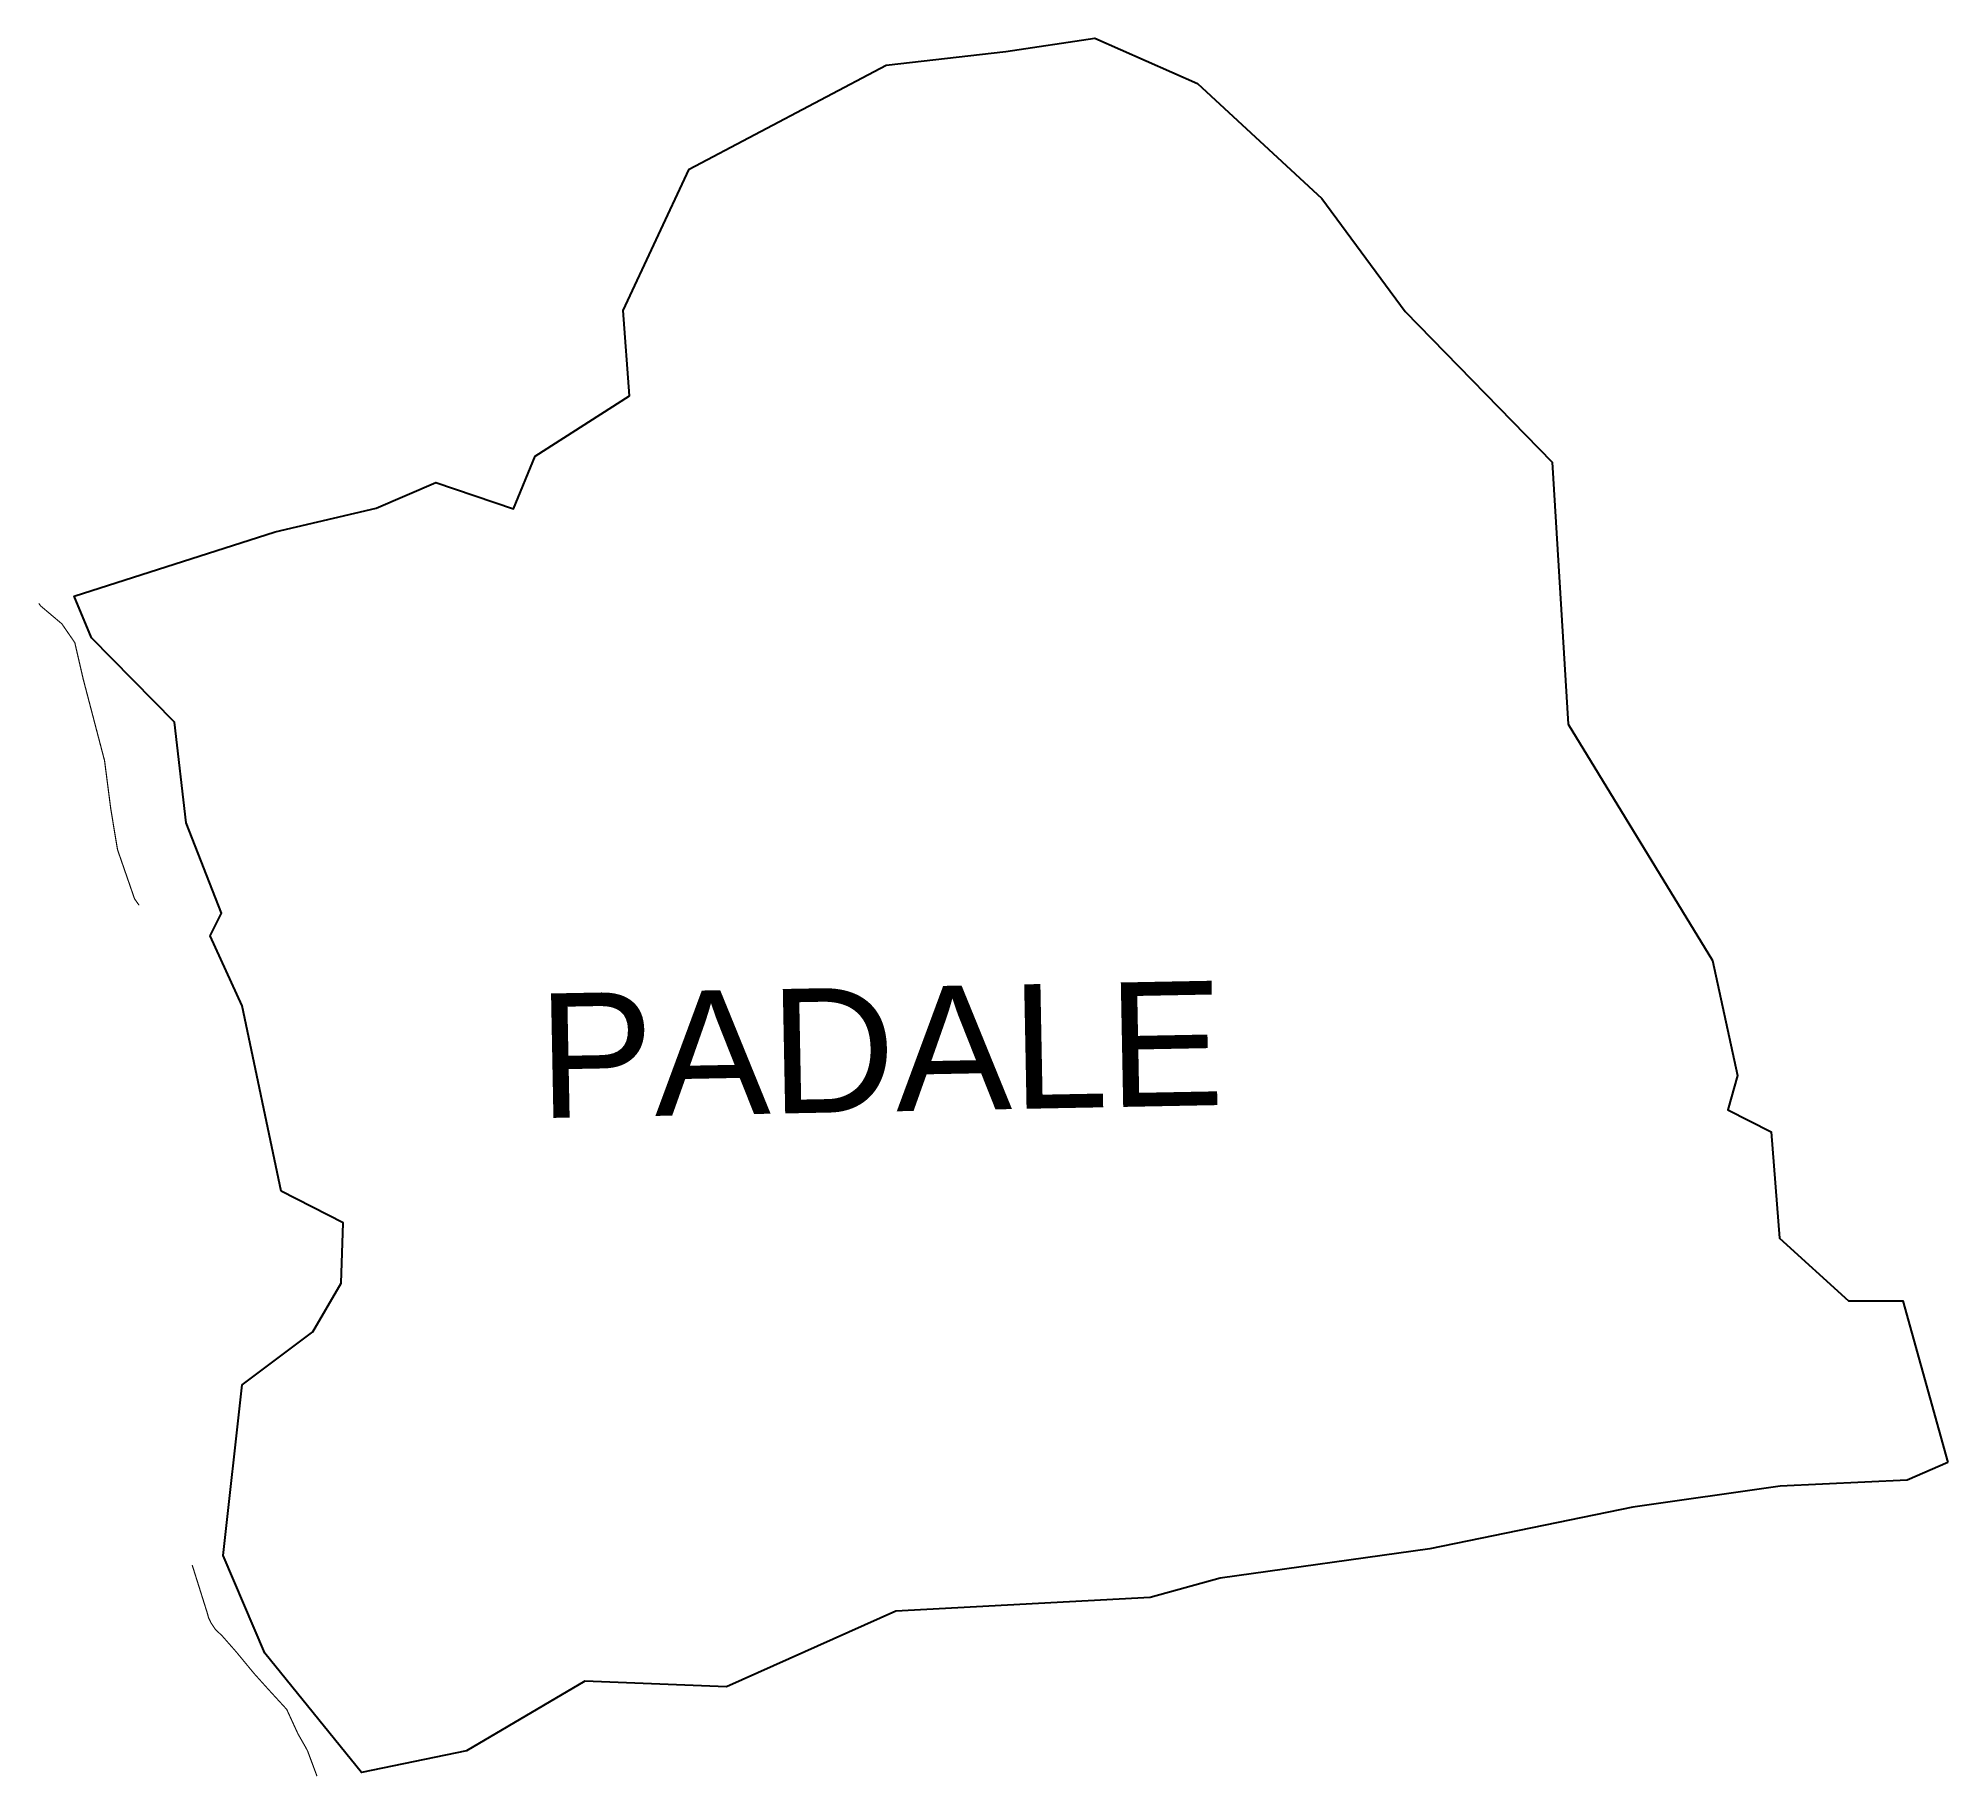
# Model space of a CAD drawing. Header units: metres. Extents: x 295938 to 297607, y 1977280 to 1978799.
import ezdxf

# ---------------------------------------------------------------- set-up
doc = ezdxf.new("R2010")
doc.units = ezdxf.units.M
for name, color, linetype in [('SEAWALL', 170, 'Continuous'), ('village', 3, 'Continuous'), ('VILLAGE NAME', 250, 'Continuous')]:
    doc.layers.add(name, color=color, linetype=linetype)
doc.styles.get("Standard").update_dxf_attribs({"font": 'simplex.shx'})

msp = doc.modelspace()

# ---------------------------------------------------------------- linework, layer by layer
at = {"layer": 'SEAWALL', "color": 30, "const_width": 1, "flags": 128}
for points in [[(295938.2, 1978305.5), (295939.8, 1978303.3), (295958.4, 1978287.6), (295969.7, 1978271.2), (295977, 1978239.5), (295995.7, 1978168.1), (296001.1, 1978126.2), (296007, 1978090.4), (296021.9, 1978047.4), (296025.9, 1978041.7)], [(296072.3, 1977465.2), (296085.7, 1977422.6), (296086.6, 1977419.1), (296088.8, 1977414.6), (296092.6, 1977408.9), (296098.4, 1977403.4), (296110.9, 1977389.2), (296126.5, 1977370.3), (296139.2, 1977356.2), (296154.9, 1977339.1), (296164.8, 1977317.6), (296171.2, 1977306.4), (296173.1, 1977302.9), (296181.4, 1977280.7)]]:
    msp.add_lwpolyline(points, dxfattribs=at)
at = {"layer": 'village', "color": 3, "true_color": 0x00ff00}
msp.add_polyline3d([(297606.9, 1977554.9, 0), (297571.3, 1977539.4, 0), (297460.2, 1977534, 0), (297331.6, 1977515.8, 0), (297154.1, 1977479.4, 0), (296970.9, 1977453.6, 0), (296909.6, 1977436.7, 0), (296687.2, 1977425, 0), (296539.4, 1977358.7, 0), (296415.6, 1977363.8, 0), (296312, 1977302.9, 0), (296220.4, 1977283.9, 0), (296135.9, 1977388.2, 0), (296099.5, 1977473.4, 0), (296116, 1977622.8, 0), (296177.8, 1977668.9, 0), (296202.6, 1977711.6, 0), (296204.2, 1977764.3, 0), (296150.1, 1977792, 0), (296116.1, 1977953.9, 0), (296088, 1978014.9, 0), (296097.8, 1978034.8, 0), (296067.1, 1978113.6, 0), (296056.7, 1978201.6, 0), (295984.2, 1978275.4, 0), (295969, 1978311.9, 0), (296144.9, 1978368.1, 0), (296233.2, 1978388.8, 0), (296285.3, 1978411.2, 0), (296353.1, 1978388, 0), (296372.2, 1978434.2, 0), (296454.6, 1978486.8, 0), (296448.9, 1978561.4, 0), (296506.6, 1978684.8, 0), (296678.8, 1978775.7, 0), (296783.6, 1978787.6, 0), (296861.4, 1978799.3, 0), (296951, 1978759.8, 0), (297059.6, 1978659.2, 0), (297132.5, 1978560.6, 0), (297260.9, 1978428.8, 0), (297275, 1978200, 0), (297401.3, 1977993.3, 0), (297423, 1977892.9, 0), (297414.6, 1977862.9, 0), (297452.6, 1977843.8, 0), (297459.6, 1977750.7, 0), (297520, 1977696.2, 0), (297567.5, 1977696.2, 0)], close=True, dxfattribs=at)

# ---------------------------------------------------------------- texts
at = {"layer": 'VILLAGE NAME', "insert": (296373.5, 1977964.4), "char_height": 108.748, "attachment_point": 1, "rotation": 1.1028}
msp.add_mtext_dynamic_manual_height_columns('{\\fArial|b0|i0|c0|p34;PADALE}', width=1571.314, gutter_width=543.7, heights=[0], dxfattribs=at)

doc.saveas('drawing.dxf')
